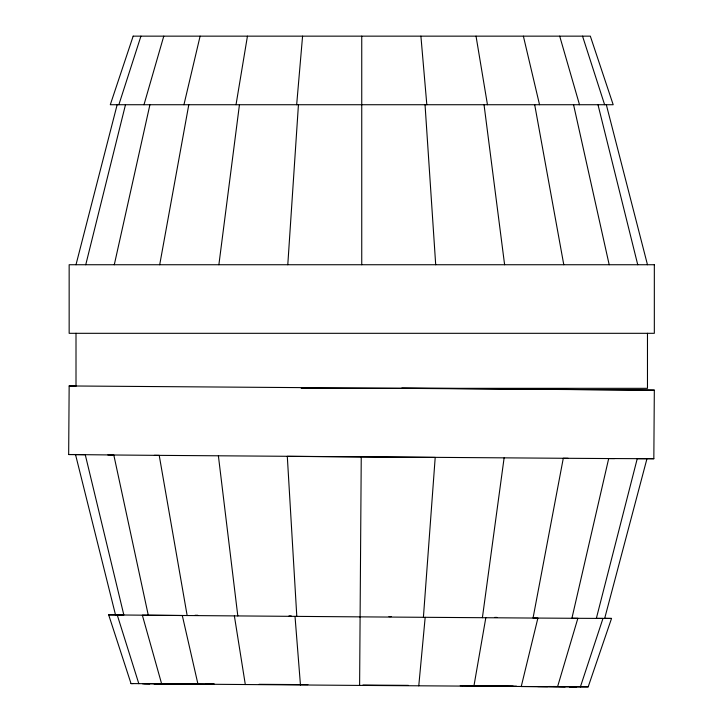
<?xml version="1.0" encoding="UTF-8"?>
<svg xmlns="http://www.w3.org/2000/svg" width="723" height="723" viewBox="0 0 723 723"><rect width="100%" height="100%" fill="white"/><g stroke="black" fill="none" stroke-linecap="round" stroke-linejoin="round"><path stroke-width="1.08" d="M360.099 616.873L148.287 615.228L113.8 454.984L68.667 454.523L69.155 385.955L75.807 385.955M171.55 683.958L359.611 685.422L361.247 456.9L435.201 457.424L423.407 617.315M537.767 686.588L580.397 686.85L602.973 618.436L571.911 618.273L608.694 458.536L653.836 458.725L654.324 390.158L401.834 388.07M287.79 264.735L298.436 104.727M296.665 104.727L302.576 36.15M418.771 685.838L425.178 617.334M218.879 264.735L239.449 104.727M482.395 617.713L504.112 457.885M236.023 104.727L247.447 36.15M473.899 686.217L485.82 617.74M159.702 264.735L188.793 104.727M114.288 264.735L149.923 104.727M183.94 104.727L200.108 36.15M85.748 264.735L125.486 104.727M76.005 264.735L117.153 104.727M604.681 618.391L646.977 458.68L637.243 458.68L596.348 618.391L611.541 618.436L588.188 686.85L580.397 686.85M143.985 104.727L163.778 36.15M118.861 104.727L140.94 36.15M301.238 388.332L647.474 388.332L647.474 333.276M654.324 390.158L69.155 385.955M68.667 454.523L76.421 454.523M181.446 684.03L131.026 683.569L108.667 614.83L118.644 614.875M131.026 683.569L133.258 683.569M149.86 683.651L142.458 683.651L149.86 683.759M160.895 683.732L153.891 683.732L160.895 683.831M558.319 686.687L565.332 686.687L558.319 686.588M569.363 686.769L576.764 686.769L569.363 686.66M144.257 683.596L181.446 683.831M568.133 458.31L154.361 455.336M614.631 458.59L563.289 458.274L533.05 618.038L577.858 618.319L557.569 686.742L521.238 686.525L537.894 618.084L360.099 616.864M195.038 615.282L197.822 615.291M289.01 615.906L291.233 615.915M161.654 683.678L214.144 684.03M206.064 683.958L213.927 684.012M259.006 684.32L307.908 684.636M359.611 685.404L547.663 686.66M361.247 456.9L287.302 456.358L296.801 616.403M107.863 454.948L159.214 455.373L187.158 615.553M388.974 616.611L391.197 616.629M494.686 617.406L497.026 617.424M473.899 685.838L516.502 686.19M553.167 686.489L557.569 686.525M362.937 685.043L408.414 685.368M460.217 685.765L462.467 685.775M462.612 685.765L513.158 686.163M148.287 615.228L117.234 614.948L138.816 683.678M548.585 686.498L588.188 686.85M647.184 458.635L653.836 458.725M605.115 618.346L611.541 618.436M108.667 614.83L123.85 615.002L85.26 454.713L75.526 454.577L115.517 614.875M582.539 36.15L604.618 104.727M559.701 36.15L579.503 104.727M606.326 104.727L647.474 264.735M597.993 104.727L637.74 264.735M523.38 36.15L539.539 104.727M573.565 104.727L609.191 264.735M534.695 104.727L563.786 264.735M476.032 36.15L487.465 104.727M234.379 615.942L245.314 684.573M484.039 104.727L504.609 264.735M218.391 455.833L237.813 615.96M420.903 36.15L426.823 104.727M295.02 616.394L300.452 684.988M425.043 104.727L435.698 264.735M361.744 36.15L361.744 264.735M76.005 333.276L76.005 386.082M133.159 36.15L110.294 104.727L613.185 104.727L590.33 36.15L133.159 36.15M654.333 264.735L69.155 264.735L69.155 333.312L654.333 333.312L654.333 264.735M182.304 615.526L142.35 615.192L161.654 683.895L197.975 684.202L182.304 615.526"/></g></svg>
